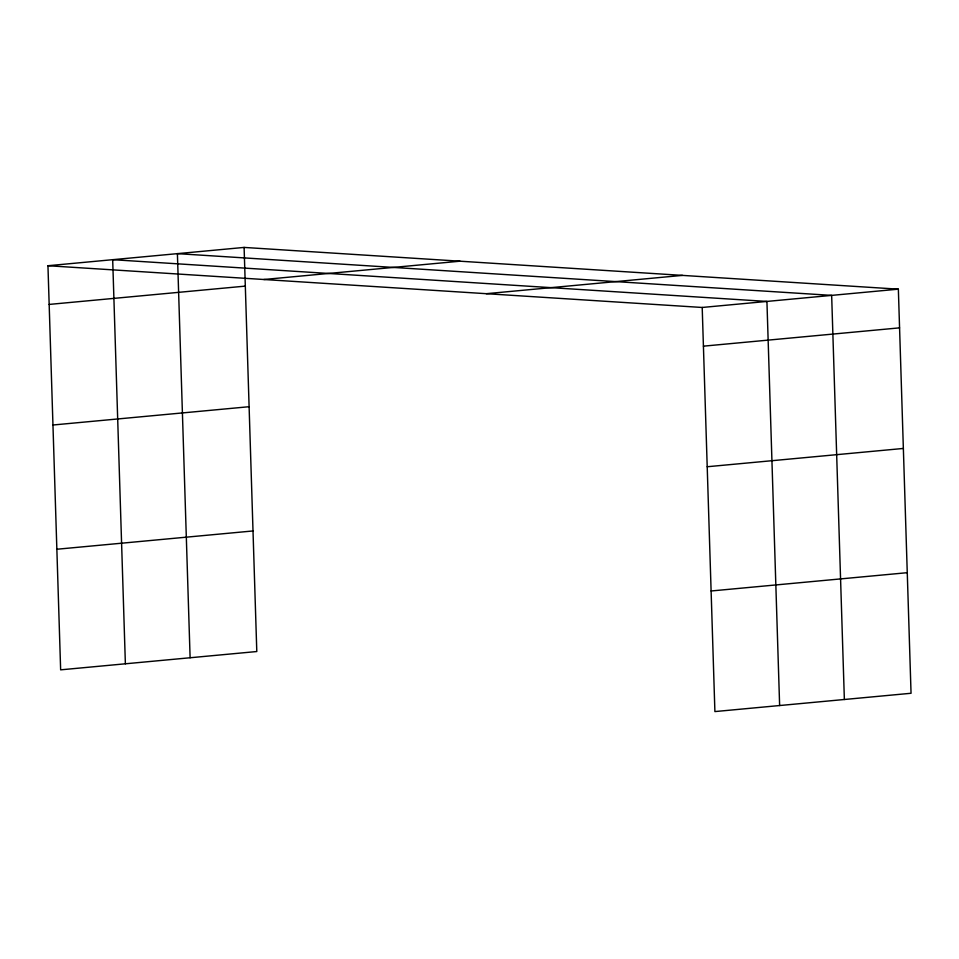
<?xml version="1.0" encoding="UTF-8"?>
<svg xmlns="http://www.w3.org/2000/svg" width="959" height="959" viewBox="0 0 959 959"><rect width="100%" height="100%" fill="white"/><g stroke="black" fill="none" stroke-linecap="round" stroke-linejoin="round"><path stroke-width="1.44" d="M47.95 265.727L244.101 247.422L898.355 289.162L911.05 693.273L714.899 711.578L702.204 307.467L47.95 265.727L60.645 669.838L256.796 651.533L244.101 247.422M263.857 279.501L460.008 261.196M49.161 304.423L245.312 286.118M486.297 293.694L682.448 275.389M702.204 307.467L898.355 289.162M703.415 346.163L899.566 327.858M52.961 425.005L249.1 406.712M707.203 466.745L903.354 448.452M56.857 549.243L253.008 530.95M711.11 590.984L907.262 572.691M844.364 699.495L831.657 295.384L177.403 253.644L190.11 657.754M779.631 705.536L766.924 301.426L112.683 259.685L125.377 663.796"/></g></svg>
